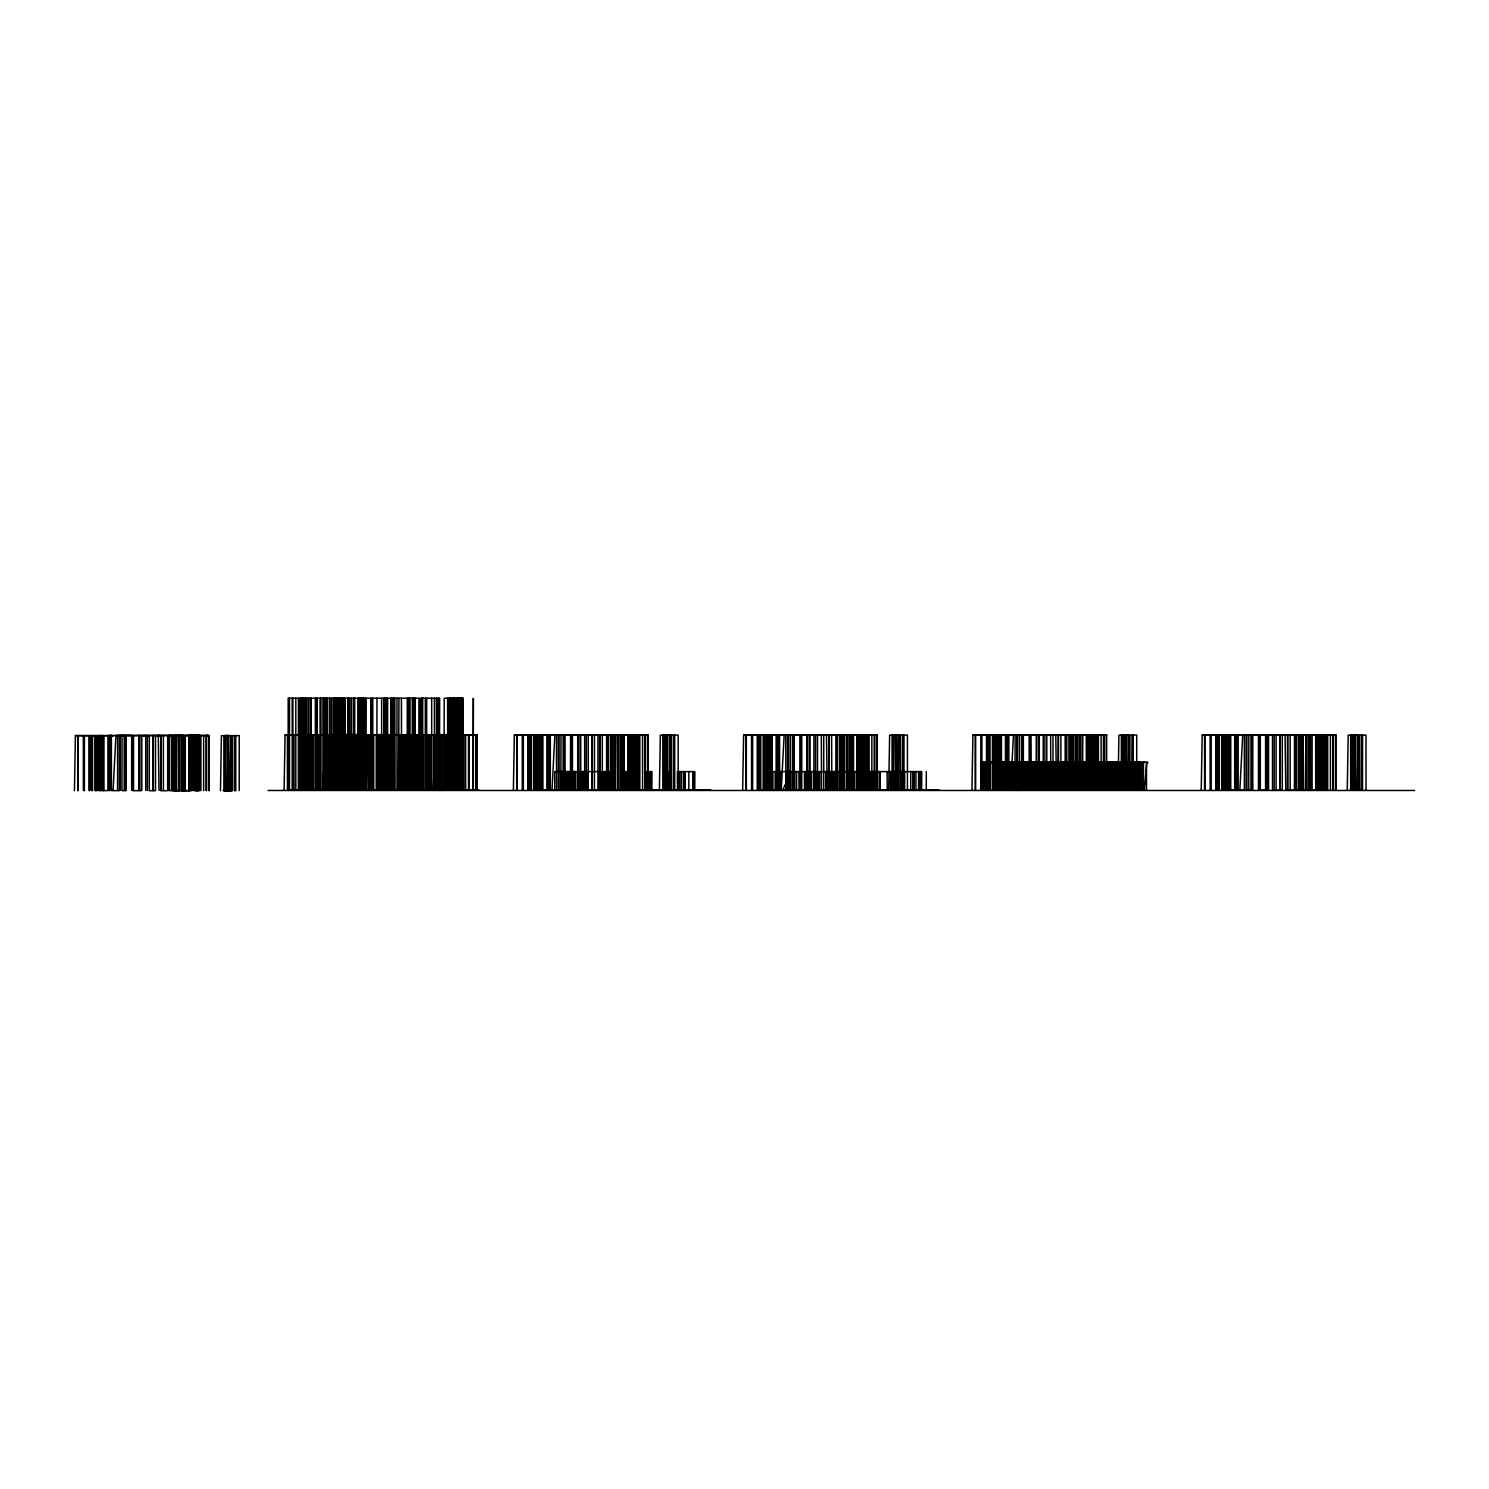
<?xml version="1.0" encoding="UTF-8"?>
<svg xmlns="http://www.w3.org/2000/svg" width="1489" height="1489" viewBox="0 0 1489 1489"><rect width="100%" height="100%" fill="white"/><g stroke="black" fill="none" stroke-linecap="round" stroke-linejoin="round"><path stroke-width="1.5" d="M1089.613 789.933L1090.395 762.442L1086.151 762.368L1084.364 789.97M1040.066 789.896L1040.495 762.349M1051.699 790.119L1051.737 762.368L1049.838 762.331L1049.894 789.877L1050.396 762.405L1049.001 762.312L1013.73 762.312L1013.916 789.914M74.45 790.64L75.399 735.603L113.667 735.734M220.465 790.715L221.414 735.678L228.599 735.64M284.101 790.119L285.05 735.082L313.621 735.157M430.116 790.194L431.065 735.157M513.389 790.119L514.338 735.082L542.015 735.194L542.015 790.212L546.854 790.045L546.854 735.008L551.265 735.008L539.8 735.063L539.8 790.101M659.404 790.194L660.353 735.157L668.449 735.119L665.974 735.101L666.067 790.138L669.436 790.194L669.436 735.157M742.657 790.119L743.625 735.082L763.541 735.063L766.091 735.082L766.091 790.101L766.128 735.157L768.733 735.157L768.733 790.175M888.691 790.194L889.64 735.157L896.266 735.101L896.173 790.156L893.251 790.156L893.251 735.138L892.302 735.138M971.945 790.119L972.913 735.082L999.1 735.119L1006.657 735.212L1006.657 790.231M1117.978 790.194L1118.928 735.157L1127.024 735.119L1124.549 735.101L1124.642 790.138L1128.011 790.194L1128.011 735.157M1201.232 790.119L1202.181 735.082L1230.752 735.157L1228.816 735.138M1347.247 790.194L1348.196 735.157L1358.526 735.101M334.969 789.728L336.477 734.635M980.618 789.821L981.474 762.331L983.317 762.331L983.317 789.84L985.253 762.294L1027.001 762.331L1028.75 762.405L1028.825 790.231M364.582 789.914L366.462 734.896L369.477 734.877L369.272 789.933M433.336 789.673L435.402 734.654L452.414 734.654L477.224 734.84L477.224 789.859M1048.163 789.877L1049.261 762.331L1053.598 762.368L1053.523 790.138M1029.774 789.989L1030.909 762.461M113.071 790.436L115.956 735.38L127.068 735.361L131.665 735.343L131.665 790.38M322.722 789.896L325.588 734.859L339.678 734.822M552.01 789.896L554.876 734.859L577.713 734.822L588.248 735.138L588.248 790.156M1010.566 789.896L1013.451 734.859L1024.562 734.84M1239.853 789.896L1242.738 734.859L1253.85 734.84M1098.752 789.914L1100.855 762.387L1096.779 762.182L1106.122 762.312L1104.596 762.405L1105.061 790.026M981.158 789.952L982.852 762.461L1010.249 762.442L1002.469 762.052L1006.061 761.977L1006.043 789.784M1066.496 789.989L1068.413 762.461L1091.679 762.368L1082.801 762.48L1089.185 762.424M1144.39 789.952L1146.753 762.424L1143.161 762.294L1143.161 789.803M1057.488 789.989L1060.28 762.461M994.224 790.082L997.109 762.554M1026.61 789.933L1029.718 762.461M1121.496 789.933L1125.088 762.442M994.782 790.101L998.449 762.573L1006.973 762.387L1005.689 762.424L1005.726 789.952M1124.176 789.914L1128.048 762.424L1117.383 762.442M1046.73 762.312L1042.3 789.933L1042.281 762.331L1051.215 762.275M1009.133 789.598L1017.694 762.145L1014.94 762.163L1018.178 762.107L1018.215 790.082M782.805 789.952L791.199 771.6M1000.645 762.033L1006.043 762.275L995.378 762.052L1001.836 762.387L1001.836 789.896M1013.432 789.71L1013.432 762.2L998.244 762.2L1019.704 762.982L1010.119 762.796L1011.087 762.852M408.712 734.673L410.052 734.691M1113.846 790.101L1113.846 762.591L1117.178 762.368L1118.071 790.156L1117.885 762.629L1137.466 762.294L1133.278 762.238L1134.99 762.145L1134.897 789.821M1055.087 790.268L1055.087 762.759L1060.633 762.852L1050.918 762.536M1143.161 762.294L1144.799 762.256L1130.058 762.424L1133.669 789.952M1136.386 789.84L1136.275 762.387L1140.406 762.387L1135.828 762.368M1052.165 762.61L1054.808 762.573L1051.495 762.573L1053.058 762.703M1078.129 762.405L1098.882 762.387L1101.655 789.914L1101.674 762.424L1102.865 762.424L1102.977 789.952L1103.051 762.442L1108.877 762.349L1108.877 789.859M1050.564 789.914L1050.434 762.405L1051.867 762.368L1049.596 762.368L1053.672 762.424L1049.801 762.368L1049.968 789.877M999.826 789.821L999.622 762.182L1006.061 761.977M1051.904 762.349L1050.248 762.405M1052.574 762.61L1066.31 762.591L1066.98 790.101M1005.373 762.424L1009.803 762.48L1003.921 762.424M1008.462 790.008L1008.183 762.312L1004.424 762.442L1006.341 789.97M1064.84 789.97L1064.635 762.461L1057.171 762.61L1059.237 762.554L1057.358 762.461L1057.339 789.896M1136.219 762.405L1137.726 762.238M1010.808 762.684L1010.64 790.417M1007.588 762.48L1010.249 762.442L1004.089 762.219L1004.219 789.84M1136.07 762.294C1141.989 762.48 1129.146 762.387 1136.163 762.294L1136.07 789.803M1020.691 789.896L1020.616 762.312L1042.84 762.331L1015.777 762.61M1114.219 762.461L1111.427 762.349L1113.809 762.424L1113.809 789.933M1004.833 762.07L1013.432 762.2M1019.425 762.703L1021.64 762.722L1020.635 762.684M1057.972 790.212L1057.916 762.536L1059.293 762.629L1053.84 762.629L1053.784 790.138M1049.484 790.156L1052.518 790.175L1052.5 762.07L1037.312 762.48L1044.31 762.442L1040.867 762.368L1038.038 789.952L1039.043 789.952L1036.53 790.008L1042.486 790.063L1035.73 790.101M1052.835 762.349L1046.302 762.294L1047.251 762.256M1111.762 789.803L1111.762 762.294L1113.586 762.275L1111.427 762.349L1115.093 762.294L1117.141 762.368L1117.085 789.952M1016.112 762.61L1021.64 762.722M1055.217 762.74L1058.679 762.666M1084.066 762.48L1085.407 762.424L1085.22 790.045L1085.183 762.331M1084.718 789.989L1081.945 790.063L1082.205 762.461L1079.618 762.461M333.852 789.896L333.852 734.877L311.666 735.138M406.46 735.101L408.637 735.082M1006.713 762.498L1006.303 790.045M1031.17 762.573L1028.061 762.498L1028.099 790.268M1025.902 762.424L1022.31 762.331L1029.923 762.74L1024.451 762.684M1052.351 790.156L1052.09 762.368L1054.845 789.933M382.264 735.175L382.71 790.175L386.302 790.194M1054.435 790.138L1054.305 762.256L1050.88 762.387L1053.132 762.424C1025.586 762.349 1055.198 762.554 1045.52 762.331M1081.349 762.182L1097.114 762.145L1096.835 789.896M1098.268 762.145L1085.22 762.536M992.586 789.877L992.586 762.368L1009.226 762.294L1003.642 762.498L1003.642 790.008M409.14 790.156L409.14 735.138L412.788 735.138L412.788 790.156L420.103 789.989M1014.381 790.417L1015.126 762.777M1096.5 762.275L1079.86 762.405L1083.303 762.48L1080.195 762.461L1080.121 789.97L1077.273 789.896M1008.5 762.368L1007.848 790.026M999.063 789.784L998.858 762.052L1008.183 762.536L1001.055 762.442L1006.024 762.182M1091.753 790.008L1094.75 789.84M1113.176 762.331L1112.041 762.368L1116.117 762.573M997.984 762.331L993.945 762.424L1018.104 762.647M1032.324 762.647L1038.373 762.48L1038.317 789.989M1038.038 762.461L1037.963 790.008M1098.845 762.424L1088.887 762.442M103.15 790.585L107.915 790.566L107.915 735.547L112.326 735.547L97.567 735.696M339.38 790.045L342.619 790.082L342.619 735.063L343.847 735.063L346.844 735.138L346.844 790.175L351.925 790.194L351.925 735.175M1021.342 762.368L1022.645 762.368M1046.209 762.312L1046.469 790.008M1112.041 762.368L1113.716 762.331M1022.068 790.045L1022.068 762.536L1026.907 762.461L1027.187 790.194M1112.748 762.294L1111.706 762.294L1112.972 762.424M1136.982 789.896L1136.889 762.387L1140.258 762.182L1140.165 789.803M391.309 789.933L386.768 789.933L386.768 734.896L383.939 734.915L383.976 790.045L378.913 790.045L378.913 735.026L367.913 734.877L368.658 789.914M223.871 790.696L223.871 735.659L231.744 735.64L231.837 790.603L225.044 790.696L225.044 735.659L224.095 735.659M1049.596 762.368L1051.681 762.387L1051.029 789.933M666.16 790.101L668.226 790.156M227.705 790.678L225.025 790.678L225.509 735.622L228.04 735.622L227.221 790.622M456.434 735.063L451.167 735.101M665.918 735.101L666.979 735.101L666.886 790.156L671.278 790.175L671.278 735.138L674.703 735.157L674.703 790.194L673.344 790.194L673.419 735.157L678.165 735.082L678.165 790.101M896.024 735.101L893.735 735.101L893.232 790.156L895.969 790.156L896.024 735.101L897.737 735.119L895.261 735.101L895.354 790.138L897.774 790.212L900.566 790.175L900.566 735.138L903.991 735.157L903.991 790.194L902.464 790.194L902.706 735.157L907.434 735.082L907.434 790.101M1125.535 735.101L1124.493 735.101L1125.535 735.101L1125.74 790.138M1358.619 735.063L1358.619 790.082L1354.729 790.175L1354.581 735.101L1356.293 735.119L1353.817 735.101L1353.91 790.138L1356.07 790.156L1354.729 790.175L1351.826 790.156L1352.291 735.101L1354.822 735.101L1354.543 790.156L1351.807 790.156L1351.826 735.138L1350.877 735.138M1081.945 762.554L1073.346 762.312L1068.972 789.821L1067.39 789.896L1067.39 762.387L1044.143 762.238M999.305 762.145L1002.655 762.312L1002.655 789.821M1070.423 762.349L1088.143 762.405L1089.129 789.952L1087.231 789.952M1087.901 762.405L1086.151 762.368L1111.017 762.48L1111.017 790.008M206.003 790.603L206.003 735.585L209.279 735.547M415.654 790.082L415.654 735.045L423.62 734.97L423.62 789.989L425.705 790.008L425.705 734.97M644.942 790.082L644.942 735.045L648.218 735.026L646.319 735.026M874.229 790.082L874.229 735.045L877.505 735.026L875.606 735.026M1103.312 790.119L1103.498 735.045L1106.774 735.026L1087.51 734.859L1087.398 789.914M1332.785 790.082L1332.785 735.045L1336.061 735.026L1316.797 734.859L1316.76 790.101L1312.591 790.156L1310.32 790.138L1310.264 734.896L1285.063 734.877L1285.789 789.914M1071.54 762.368L1082.056 762.089M1111.967 762.294L1116.192 762.312L1111.855 762.275L1112.879 789.877M1082.782 789.97L1084.122 789.933M1082.633 762.536L1079.227 762.461M1051.271 762.387L1050.657 762.405M96.487 790.715L96.487 735.696L99.502 735.659L103.969 735.678L103.969 790.696M1002.097 762.256L998.263 762.014L1004.089 762.219M1070.814 762.368L1070.926 789.952L1069.474 789.933L1069.307 762.368M1093.429 762.368L1093.429 789.877L1094.787 789.821L1091.381 789.877L1096.816 790.101L1096.5 735.082L1094.322 735.101L1094.322 790.138L1095.532 790.138L1092.163 790.138L1092.014 734.989L1055.775 734.877L1056.501 789.914L1052.835 789.914M376.978 698.229L376.81 790.194L382.264 790.212L382.189 734.915L378.913 735.026L409.27 734.989M1020.896 762.387L1018.029 762.405M1070.126 762.349L1069.902 789.859L1075.207 789.896L1075.207 762.387L1077.98 762.405M1113.511 762.349L1113.53 789.989M1000.143 789.97L1002.897 789.914M1081.442 790.008L1079.953 790.008M1011.068 762.182L1009.561 762.219L1011.068 762.182L1010.975 790.38M1053.784 762.629L1053.3 790.138M1073.625 762.387L1073.346 789.914M1082.819 735.026L1082.54 790.063L1081.74 762.48L1081.535 790.082L1081.796 762.424L1074.258 762.368L1074.239 790.008L1069.977 789.896M1104.28 762.424L1102.028 762.424L1105.043 762.424L1103.051 762.442L1104.187 762.442L1104.484 790.008M159.007 790.436L158.281 735.398L193.514 735.38L209.242 735.547L209.074 790.566M365.996 735.157L389.336 734.84L389.336 789.859M589.514 734.989L645.556 735.008L645.556 790.045M827.233 789.914L826.488 734.877L862.708 734.896L874.843 735.008L874.843 790.045M1076.603 762.126L1079.506 762.089L1079.618 789.97M1089.501 735.119L1086.672 735.138L1086.672 790.156L1083.061 790.045L1082.838 762.089L1086.598 762.126L1057.916 762.536M1080.121 762.461L1083.043 762.387M410.536 790.026L410.536 734.989L439.423 734.747L461.125 735.101L461.125 790.119L462.241 790.119L462.148 698.229M663.014 735.138L663.964 735.138L663.964 790.156L666.7 790.156L670.757 790.082L670.757 735.063M1007.253 790.045L1007.383 734.989L1009.821 735.008L1005.429 735.008L1005.429 790.045L1002.32 790.101L1000.664 790.063L1000.589 735.194L993.982 735.157L993.982 790.194M206.003 735.585L208.348 735.566L191.951 735.566L191.951 790.603L191.392 735.547L199.917 735.529L199.917 790.547M306.697 735.157L312.727 735.194L312.727 790.212L317.566 790.045L317.566 735.008L321.978 735.008L319.558 735.008L321.028 735.045M535.426 790.194L535.984 735.157M644.942 735.045L647.268 735.045L630.331 735.026L630.331 790.063M764.713 790.194L765.272 735.157M874.229 735.045L876.556 735.045L860.046 734.859L860.177 790.063L859.618 735.026L868.143 735.008L868.143 790.026M1088.887 790.063L1088.887 735.026L1105.843 735.045L1103.498 735.045M1223.269 790.194L1223.828 735.157M1319.142 734.859L1316.202 734.859L1318.603 734.859L1318.342 790.045L1318.174 735.026L1322.195 734.97L1326.699 735.008L1326.699 790.026M1087.826 762.294L1091.083 789.952L1091.083 762.405L1086.989 762.424M1096.946 762.145L1097.747 789.97M406.534 789.71L408.786 789.673M175.628 790.566L172.705 790.585L172.705 735.547L110.837 735.51M381.835 789.933L381.835 734.896L378.969 735.045M409.568 790.026L409.568 735.008L401.044 735.026L418 735.045L415.654 735.045M385.26 735.138L415.896 734.766M444.131 735.157L448.878 735.082L448.878 790.101M613.859 735.119L613.859 790.156L622.681 790.119L622.681 735.101L618.81 735.138L618.81 790.156L608.201 790.045L608.201 735.026L611.067 735.026M853.532 735.026L853.532 790.045L849.791 790.063L849.791 735.026L842.532 735.026L842.532 790.045L839.964 790.063L837.488 790.045L837.544 734.915L840.354 735.026L821.574 734.989M1085.853 762.461L1085.63 790.008L1079.078 790.063L1079.078 735.026L1075.989 735.026L1075.989 790.063L1066.757 790.045L1066.831 734.915L1069.642 735.026L1053.002 735.157L1053.002 790.175M1312.107 735.026L1312.107 790.045L1308.347 790.063L1308.347 735.026L1301.107 735.026L1301.107 790.045L1296.044 790.045L1296.1 734.915L1298.929 735.026L1282.29 735.157L1282.29 790.175M1068.86 762.256L1065.1 762.275L1065.752 789.803M1112.134 762.275L1112.488 789.84M1126.968 790.287L1127.731 762.722L1121.124 762.554M387.661 734.896L380.365 734.896L380.83 789.933L380.16 734.896M377.499 789.933L377.499 734.896L375.749 734.933L381.835 734.896M441.395 735.101L433.522 735.138L433.522 790.175M670.683 735.101L662.81 735.138L662.81 790.175M781.222 771.6L781.222 789.952L784.163 734.859L821.332 734.877L821.574 790.026M899.97 735.101L892.079 735.138L892.079 790.175M1129.258 735.101L1121.366 735.138L1121.366 790.175M1021.342 762.07L1024.693 762.052L1024.693 789.561M1037.963 762.48L1037.647 790.026M1094.787 762.461L1112.339 762.294M368.658 734.896L341.446 734.803L344.741 789.859M373.46 734.84L340.497 734.598M388.555 735.063L391.216 735.026L383.939 734.915M624.245 735.026L624.245 790.045L620.504 790.063L620.504 735.026L617.842 735.063L617.842 790.101L617.432 735.026L617.432 790.063M849.791 735.026L847.129 735.063L847.129 790.101L846.701 735.026L846.701 790.063M1079.078 735.026L1076.398 735.063L1076.398 790.101L1076.789 735.045L1071.819 735.026L1071.819 790.045L1070.2 790.063L1070.2 735.026L1066.757 735.026L1079.823 735.026L1079.823 790.045L1073.569 789.97M1308.347 735.026L1305.685 735.063L1306.076 790.082L1305.909 735.026L1305.276 790.063L1302.242 790.063M981.456 789.933L981.456 762.424L995.378 762.387L992.623 762.405M1076.696 762.182L1071.522 762.256M224.411 790.678L225.825 790.659M434.062 790.156L435.477 790.138L435.16 735.101L437.598 735.138L437.412 790.156L434.676 790.156L434.676 735.138L433.727 735.138M663.35 790.156L664.764 790.138L664.448 735.101L666.011 735.119M892.618 790.156L894.033 790.138M1081.144 762.461L1079.99 762.442L1081.014 762.461L1080.865 789.989L1083.303 790.156L1083.285 762.294M1084.606 762.424L1084.588 789.989L1086.058 789.97M1091.567 790.045L1081.926 790.101M1127.005 762.573L1127.266 790.082L1128.885 790.119L1124.493 790.138M1124.567 735.119L1123.022 735.101L1123.32 790.138L1121.906 790.156L1121.906 762.573M1351.193 790.156L1352.608 790.138M1081.237 735.101L1077.366 735.138L1077.366 790.156L1074.314 790.194L1073.104 790.175L1073.122 735.008L1072.117 735.026L1072.043 789.952M1042.095 789.84L1041.462 762.349L1047.139 762.424M1084.476 762.461L1086.579 762.442M1108.877 762.349L1090.116 762.368L1090.637 789.952M613.561 735.026L614.548 735.008L614.548 790.175L613.561 735.026L613.542 789.952M623.351 790.101L628.916 790.101L628.954 734.859L638.855 735.008L638.855 790.026M842.83 789.952L842.83 734.915L843.835 735.008L843.835 790.175L845.045 790.194L848.079 790.156L848.079 735.138L851.95 735.101L851.745 790.138L858.204 790.101L858.222 734.859L864.16 735.008L859.618 735.026M858.111 734.896L861.74 734.859L857.645 734.859L860.568 734.859M1301.405 789.952L1301.405 734.915L1302.41 735.008L1302.391 790.175L1306.653 790.156L1306.653 735.138L1310.525 735.101L1310.525 790.119L1301.702 790.156L1301.702 735.119L1294.444 735.157L1294.444 790.175L1293.197 790.194L1287.799 790.175L1287.799 735.157M1002.655 762.312L1000.98 762.312L1000.943 789.877M1075.896 762.48L1077.627 762.461M384.571 698.229L384.571 790.156L393.394 790.119L393.394 735.101L389.522 735.138L389.522 790.156L382.357 790.063M843.835 790.045L840.931 790.063L840.931 735.026L837.488 735.026L842.216 735.045L842.216 790.063M1302.41 790.045L1299.488 790.063L1299.488 735.026L1296.044 735.026L1326.699 735.008M285.106 735.063L355.35 734.84L355.35 789.877M178.494 790.585L178.494 735.547L178.903 790.622L178.903 735.585L181.565 735.566L181.584 790.622L187.298 790.622L189.978 790.622L190.015 735.38L199.917 735.529M360.338 734.933L353.526 734.989M391.123 734.822L393.859 734.803M421.89 735.063L417.162 735.119L417.162 790.138L416.213 790.156L416.269 735.008L417.72 735.026M432.35 735.157L439.162 735.119L436.686 735.101L436.78 790.138L439.218 790.212L441.991 790.175L441.991 735.138L445.416 735.157L445.416 790.194L443.908 790.194L443.815 734.97M541.084 735.157L542.815 735.138M628.954 734.859L634.984 735.008M827.233 734.896L769.068 735.063L769.068 790.101M766.686 735.119L772.195 735.157M781.893 735.212L770.241 735.138M972.95 735.063L1011.18 735.212M999.659 735.157L1001.39 735.138M1058.511 735.157L1058.511 790.175L1065.156 790.175L1065.156 735.157L1082.447 735.008L1097.412 735.008L1097.412 790.026M1202.237 735.063L1240.449 735.212M1004.331 762.2L1005.261 790.008M1008.314 762.275L1002.618 762.2M1021.808 762.684L1017.099 762.722L1020.486 762.777M1056.594 762.387L1059.07 762.368M1035.879 789.933L1035.879 762.424L1034.911 762.424L1041.76 762.554L1041.76 790.063M1068.953 762.387L1070.684 762.368L1070.628 789.896M1146.493 762.424L1147.963 762.424L1146.53 762.442L1146.493 789.952M376.605 789.914L378.169 789.914L378.169 734.877M382.952 789.97L378.411 790.008L379.23 734.896L378.969 789.952M435.495 790.138L441.023 790.119L439.292 790.138L440.167 735.157M437.84 790.138L432.778 790.119M478.099 790.082L474.935 790.082M664.783 790.138L666.979 790.156M1074.369 789.933L1077.143 789.989M1123.357 790.138L1122.538 735.138L1121.589 735.138M1125.535 790.156L1120.621 790.119M97.902 735.696L97.902 790.715M195.952 735.529L175.609 735.659M353.284 734.598L343.568 734.58M191.392 735.547L197.758 735.566L197.776 790.622L199.303 790.622L198.986 735.603L197.069 735.603L196.827 790.659L198.037 790.659L194.668 790.659L194.519 735.51M398.829 735.138L404.319 735.101M409.028 734.691L416.883 734.859M467.695 734.673L465.648 734.673L465.648 789.71M548.827 790.026L548.827 734.989L584.637 734.84L597.945 734.896L597.945 789.914M862.745 734.989L862.894 790.138L866.244 790.138L865.035 790.138L865.277 735.082L867.212 735.082L867.529 790.101L865.984 790.082L865.965 735.045L857.385 735.138L857.143 790.156L857.087 735.008M1008.332 734.989L1046.804 735.138L1046.804 790.156M1088.887 735.026L1093.447 735.008L1092.014 734.989M1237.62 734.989L1276.092 735.138L1276.092 790.156L1281.806 790.175M1318.174 735.026L1322.735 735.008L1310.264 734.896M1008.351 789.914L1008.109 762.107L1006.248 762.219L1007.644 762.275M1115.857 789.859L1115.857 762.349C1118.239 762.387 1113.158 762.294 1116.396 762.368L1116.489 789.84M181.565 790.585L189.177 790.678L189.177 735.659L194.668 735.622M401.006 789.766L409.028 789.728M391.365 698.229L391.235 790.101L399.35 790.175L401.602 790.063L401.416 698.229M458.966 735.026L461.888 735.045L461.888 790.082L468.961 790.045L468.961 735.008L475.754 735.063L475.754 790.101L478.844 790.119M438.604 790.305L446.793 790.25M667.817 790.138L662.065 790.119M1073.066 789.952L1076.491 789.933M377.499 734.896L350.734 735.119L350.734 790.156L342.321 790.138L342.321 698.229M103.969 735.678L75.399 735.603M307.218 735.175L310.605 735.194M343.177 734.933L333.834 735.026M169.337 735.566L182.328 735.547L182.328 790.566M413.458 790.008L410.908 789.989L410.908 734.952L394.604 735.008M443.368 735.25L446.477 735.231L446.477 790.268M536.505 735.175L539.893 735.194M638.911 735.045L631.559 735.045M765.793 735.175L769.18 735.194M1025.121 734.952L1050.62 734.877L1050.862 790.026M995.08 735.175L998.449 735.194M1097.486 735.045L1090.804 735.063L1090.879 789.952M1086.058 762.461L1086.132 789.989L1087.398 790.101L1087.51 734.859L1091.028 734.859L1083.434 735.026M1254.408 734.952L1275.645 734.97M1223.269 735.157L1235.944 735.212L1235.944 790.231M1224.349 735.175L1227.736 735.194M1302.391 735.138L1310.32 735.119M1028.452 790.268L1028.508 762.052L1044.496 762.052L1044.496 789.561M1000.292 789.617L1000.292 762.107L1003.177 762.2M379.23 789.914L380.607 789.914L380.607 734.617M391.868 789.952L386.005 789.97L387.661 789.933L387.643 698.229M408.805 790.156L404.022 790.175L404.022 735.157L399.35 735.157L399.35 790.175M851.95 790.119L843.146 790.156L843.146 735.119M1059.07 789.896L1063.072 789.877L1063.072 762.368M1081.237 790.119L1072.415 790.156L1072.415 735.119M391.979 735.026L377.313 735.157L377.313 790.175L370.668 790.175L370.854 698.229L370.966 789.952M365.159 735.157L370.668 735.157M454.201 734.859L455.28 734.84M514.394 735.063L530.363 735.063L530.363 790.082M584.042 734.97L587.801 734.97M159.007 735.417L125.858 735.603L125.858 790.64L121.93 790.622L122.042 735.603L124.09 735.622L119.362 735.603L119.362 790.64L111.377 790.603L111.377 735.566L109.907 735.529L109.888 790.547M615.906 735.026L621.248 735.026L621.248 790.045M628.135 735.008L606.581 735.157L606.581 790.175L605.353 790.194L599.937 790.175L599.937 735.157L594.446 735.157L594.446 790.175M743.662 735.063L759.651 735.063L759.595 790.138M845.175 735.026L850.535 735.026L850.535 790.045M857.422 735.008L835.869 735.157L835.869 790.175L834.622 790.194L829.224 790.175L829.224 735.157L823.733 735.157L823.733 790.175M1089.855 734.859L1086.933 734.859L1086.97 790.063L1089.445 790.063L1089.445 735.045M1332.785 735.045L1335.13 735.045L1320.092 735.063L1320.073 789.877M1003.809 762.591L1012.427 762.573M1015.517 762.461L1026.852 762.461L1026.926 790.194M1036.195 762.554L1022.068 762.536M1046.544 762.536L1071.298 762.387L1071.298 789.896M1061.676 762.48L1084.215 762.182L1084.085 790.008L1083.862 762.48M1117.085 762.442L1120.603 762.536M191.56 790.585L189.475 790.585L189.475 735.547L185.939 735.547M859.767 790.045L857.683 790.063L857.683 735.026L854.146 735.026M1066.943 789.933L1064.151 789.97L1063.909 762.275M1016.857 790.119L1008.872 790.082L1008.872 735.045L1007.402 735.008M1318.342 790.045L1316.257 790.063L1316.257 735.026L1312.721 735.026M463.042 789.952L463.042 698.229L444.243 698.229L443.908 790.194L450.143 790.026L450.125 698.229M381.072 790.063L381.072 735.026L371.654 735.157L371.971 790.231L369.421 790.212L369.421 735.194L367.448 735.157M377.89 734.598L389.746 734.877M395.59 735.026L399.126 735.026M367.429 734.989L358.514 734.97M369.272 734.896L383.659 734.859M454.703 734.803L444.56 734.784L444.541 789.84L441.73 789.84M458.928 734.803L462.595 734.803L462.595 789.84M580.524 734.84L583.539 734.84M624.877 735.026L632.471 734.989L630.759 734.859L630.759 789.877M1321.45 735.101L1315.96 735.138L1315.718 790.156L1315.662 735.008M391.719 734.915L397.023 734.915M599.62 790.026L599.62 735.008L605.167 735.008L612.928 735.045L612.928 790.063M1091.902 735.101L1092.163 790.138M1066.906 762.387L1057.395 762.461M1042.281 762.331L1028.061 762.498M1046.358 762.294L1049.168 762.294M1100.222 762.387L1095.141 762.48L1095.141 789.989M1102.865 762.424L1104.522 762.424M1020.691 762.368L1023.259 762.573M1072.378 762.442L1067.725 762.48L1067.725 789.989M1075.207 762.387L1077.273 762.387M1108.486 790.008L1108.3 762.498L1102.344 762.442L1102.121 790.008M599.788 771.6L601.295 771.6L601.295 789.952M602.989 789.952L602.971 771.6L602.114 789.952M621.341 771.6L621.211 789.952M636.101 771.6L636.101 789.952M636.883 771.6L638.855 771.6M649.632 771.6L651.773 771.6L651.773 789.952M921.449 771.6L921.449 789.952L921.542 771.6L776.346 771.6L776.346 789.952M364.675 790.175L358.961 790.156L358.998 698.229M391.235 790.101L396.949 790.101M1075.877 789.914L1078.129 789.914M475.847 789.952L288.177 789.952L288.177 698.229L418.949 698.229L418.725 790.045M535.817 789.952L710.737 789.952M761.27 789.952L939.038 789.952M1016.913 789.97L1023.594 789.97M268.132 790.473L1414.55 790.473M1271.383 734.84L1279.907 734.877L1279.907 789.914M1277.376 734.989L1285.789 734.896M1042.095 734.84L1046.153 734.859M1048.088 734.989L1056.501 734.896M865.984 735.063L860.847 735.045M341.316 734.822L337.035 734.617L338.692 734.617M393.133 734.896L406.534 734.691L406.46 790.138L407.688 790.138L404.319 790.138L404.17 734.989L399.666 734.859L399.629 790.101M344.778 734.84L335.509 735.082M460.138 734.989L464.977 735.008L464.977 790.026M547.17 735.212L534.532 735.119L534.532 790.138M393.878 735.157L387.494 735.157L387.494 790.194M407.428 735.063L402.272 735.045M445.658 735.063L438.269 735.045L438.939 790.156M189.978 735.585L193.291 735.585M1089.11 762.405L1089.501 762.368M1100.725 762.461L1102.418 762.48M1108.225 790.008L1108.225 762.498L1107.909 789.896M1311.195 790.101L1314.08 790.101M852.639 790.101L855.524 790.101M380.44 789.933L383.194 789.933M403.221 789.952L397.023 789.952L396.967 698.229M1050.862 734.989L1058.195 735.008L1058.028 790.231M384.646 734.617L388.275 734.635L388.945 790.082L388.778 735.026L388.145 790.063L385.111 790.063L384.274 735.026L384.255 789.952M375.526 735.157L376.81 735.175M409.568 735.008L399.071 734.859L402.942 734.859L402.942 789.877M344.983 734.989L348.78 735.008L345.187 735.008L345.187 790.045M1047.363 762.312L1047.363 789.84M1070.628 762.256L1094.247 762.48M1097.561 762.48L1100.371 762.349L1100.725 789.989M1123.972 790.25L1119.914 762.722L1117.29 762.722L1120.342 762.74L1119.56 790.268M1019.946 762.703L1018.327 762.703M1093.429 789.877L1100.222 789.896M1080.66 789.914L1085.183 789.859L1082.373 789.84M380.067 789.914L382.189 789.933M378.541 789.952L383.827 789.933M228.561 790.678L228.189 735.64L228.878 790.659L223.127 790.64M1270.899 735.138L1267.865 735.119L1267.865 790.156L1259.452 790.138L1259.452 735.101L1255.32 735.082L1252.64 735.082L1252.64 790.119L1248.713 790.101L1248.824 735.082L1250.872 735.082L1246.144 735.082L1246.144 790.119L1238.159 790.082L1238.159 735.045L1236.689 735.008L1239.109 735.008L1234.697 735.008L1234.697 790.045L1229.933 790.063M1090.134 735.045L1095.271 735.063L1095.271 790.082M1041.611 735.138L1038.596 735.119L1038.596 790.156L1030.165 790.138L1030.165 735.101L1026.033 735.082L1023.352 735.082L1023.352 790.119L1019.444 790.101L1019.537 735.082L1021.584 735.082L1016.857 735.082L1016.987 790.417M760.041 735.063L761.791 735.063M620.522 735.063L613.245 735.026L613.245 790.045L611.644 790.063L611.644 735.026L608.201 735.026L608.257 789.952M569.766 735.101L564.778 735.082L564.778 790.119L560.869 790.101L560.981 735.082L563.01 735.082L558.301 735.082L558.301 790.119L553.35 790.119L550.316 790.082L550.316 735.045L548.845 735.008M530.754 735.063L532.504 735.063M347.253 734.822L356.225 735.194L356.225 790.212L357.621 790.194L356.932 735.119M181.584 735.585L174.325 735.547L174.325 790.585L169.262 790.585L169.318 735.436M1137.038 762.331L1137.987 762.331L1135.511 762.424M1063.481 762.275L1065.752 762.275M1117.904 762.387L1125.535 762.442L1122.185 762.424M1019.518 762.424L1035.879 762.424M895.205 790.138L899.598 790.119L897.867 790.138L898.723 735.157M665.918 790.138L667.556 790.138L667.5 735.119M450.218 789.859L454.201 789.877L454.164 698.229M362.72 790.175L365.996 790.175L366.164 698.229M228.599 790.678L228.561 735.64L227.035 735.622L227.128 790.659L232.358 790.696L232.358 735.659L235.765 735.678L235.765 790.715L234.406 790.715L234.48 735.678L239.226 735.603L239.226 790.64M1126.894 790.138L1126 762.703L1096.09 762.2L1096.146 789.989M1005.726 762.442L1008.444 762.498L1007.309 762.461L1003.418 789.914L1003.325 762.387L1007.96 762.294M820.197 790.156L823.231 790.175M590.91 790.156L593.962 790.175M454.201 790.101L458.444 790.101L458.463 698.229M378.69 734.877L379.565 789.914M1093.633 762.461L1095.215 789.952M1349.909 790.119L1355.66 790.138L1354.971 735.101L1350.653 735.138L1350.653 790.175M891.334 790.119L897.085 790.138L896.415 735.101M361.473 735.138L357.248 735.101L356.969 790.119L357.118 734.598L353.433 734.598L353.433 789.617M331.693 735.082L333.741 735.082L329.013 735.082L329.013 790.119L321.028 790.082L320.954 698.229M1080.139 789.914L1081.386 789.933M1081.684 789.952L1084.606 789.933M460.827 789.933L457.365 789.877L457.495 698.229M1059.517 790.063L1059.312 762.312L1056.036 762.256L1056.036 789.784M1069.474 762.424L1058.772 762.48L1058.772 790.175M1029.606 762.759L1029.606 790.268M1127.154 790.138L1129.853 790.175L1129.853 735.138L1133.259 735.157L1133.259 790.194L1131.752 790.194L1131.994 735.157L1136.721 735.082L1136.665 790.119M395.46 790.156L393.17 790.138L393.226 698.229M185.809 790.696L183.519 790.659L183.482 735.417M764.713 735.157L766.128 735.157M535.426 735.157L539.446 735.157L539.446 790.175M461.999 790.082L463.005 790.101L462.949 698.229M404.17 734.989L405.604 735.008M1008.09 762.312L1007.457 789.821L1006.173 762.387L1016.205 762.349L1016.149 790.119M340.218 735.008L337.91 734.97L337.91 789.989L340.218 790.008L340.497 698.229M552.605 735.212L548.082 735.212L548.082 790.231M1000.143 762.219L1002.897 762.182M1042.095 762.312L1047.567 762.275L1047.642 789.952M1353.855 735.119L1354.748 735.138M474.637 734.766L477.224 734.84M227.073 735.64L227.947 735.659M771.376 790.063L776.141 790.045L776.141 735.008L780.534 735.008L778.114 735.008L779.585 735.045L779.585 790.082L782.637 790.119L787.569 790.119L787.569 735.082L792.297 735.082L790.25 735.082L790.156 790.101L794.065 790.119L794.065 735.082L796.745 735.082L800.877 735.101L800.877 790.138L809.309 790.156L809.309 735.119L817.517 735.138L817.517 790.156M1031.523 762.554L1030.928 790.063M1353.91 790.138L1359.141 790.175L1359.141 735.138L1361.002 735.138L1362.547 735.157L1362.547 790.194L1361.039 790.194L1361.262 735.157L1366.009 735.082L1366.009 790.101M227.128 790.659L230.516 790.715L230.516 735.678M1074.09 762.349L1076.491 762.424M1028.099 762.74L1026.312 762.629L1027.596 762.554L1027.391 790.175M1130.449 762.312L1134.897 762.294M1000.794 762.238L999.789 762.2L1000.738 762.2L1000.738 789.728M1124.735 790.101L1129.332 790.082L1129.332 735.063M1140.165 762.294L1138.787 762.2L1138.731 789.728M1089.892 762.349L1089.967 789.989M1115.857 762.349L1115.187 790.063M1040.755 762.349L1041.556 790.026M1003.605 762.256L1003.809 790.101M1120.398 789.766L1117.215 762.275L1114.74 762.275L1114.74 789.784M326.891 790.101L324.416 735.082L323.485 790.156M1357.298 735.157L1357.298 790.194L1356.349 790.212L1358.154 790.119L1355.493 790.101L1355.344 735.119M1335.856 735.026L1335.856 790.045M1335.614 735.045L1335.614 790.063M1333.399 735.008L1333.399 790.045M1330.403 735.045L1330.403 790.063M1327.685 734.989L1327.685 790.026M1322.511 734.97L1322.511 790.008M1322.195 734.97L1322.195 789.989M1321.394 735.008L1321.45 790.138L1324.819 790.138L1323.609 790.138L1323.851 735.082L1325.787 735.082L1326.085 790.101L1324.559 790.082L1324.54 735.045L1318.733 735.045L1320.296 734.859L1316.667 734.896L1316.667 789.914M1321.301 734.989L1321.301 790.008M1320.52 734.989L1320.52 790.026M1309.11 735.026L1309.11 790.045M1303.229 734.877L1303.229 789.914M1300.772 735.045L1300.772 790.063M1298.203 735.026L1298.203 790.063M1295.504 735.026L1295.504 790.045M1290.181 734.896L1290.181 789.914M1287.464 790.026L1287.464 735.008L1284.56 734.989L1280.131 734.989L1280.131 790.026M1274.175 734.97L1274.175 790.008M1272.499 734.84L1272.499 789.877M1268.572 734.952L1268.572 789.97M1266.004 734.933L1266.004 789.952M1265.576 734.822L1265.576 789.859M1260.308 734.933L1260.308 789.97M1258.447 734.822L1258.447 789.859M1252.398 734.952L1252.398 789.97M1250.983 734.877L1250.983 789.896M1246.907 734.859L1246.907 789.896M1244.376 734.97L1244.376 790.008M1236.67 734.989L1236.67 790.026M1230.752 735.026L1230.752 790.175M1229.858 735.194L1229.858 790.212M1228.388 735.119L1228.388 790.138M1227.643 735.063L1227.643 790.101M1227.29 735.157L1227.29 790.175M1226.08 735.175L1226.08 790.212M1224.665 735.082L1224.684 790.194M1222.395 735.119L1222.395 790.138M1221.743 735.063L1221.743 790.101M1219.305 735.119L1219.305 790.138M1218.207 735.063L1218.17 790.138M1217.909 735.063L1217.909 790.082M1216.364 735.119L1216.364 790.138M1215.824 735.063L1215.824 790.082M1211.19 735.101L1211.19 790.119M1210.129 735.045L1210.129 790.082M1204.899 735.063L1204.899 790.082M1204.564 735.101L1204.564 790.119M1143.478 762.312L1143.478 789.821M1141.337 762.294L1141.337 789.821M1140.816 762.349L1140.816 789.877M1137.708 762.442L1137.708 789.97M1135.269 762.777L1135.269 790.287M1133.911 762.349L1133.911 789.877M1132.775 762.573L1132.924 790.268M1131.584 762.796L1131.584 790.324M1131.491 762.349L1131.268 790.101M1130.784 762.796L1130.784 790.305M1130.356 762.591L1130.356 790.119M1129.667 762.591L1129.611 790.212M1128.364 762.517L1128.364 790.045M1127.545 762.703L1127.545 790.212M1126.075 735.119L1126.782 790.156L1125.442 790.175L1125.461 735.138L1125.237 790.212M1124.921 762.684L1124.921 790.194M1123.841 762.573L1123.841 790.082M1123.562 762.666L1123.562 790.194M1122.352 762.573L1122.408 790.101M1121.049 762.666L1121.049 790.175M1120.137 762.461L1120.342 790.25M1119.951 762.647L1119.84 790.25M1115.67 762.703L1115.67 790.212M1113.121 762.684L1113.121 790.194M1110.012 762.666L1110.012 790.175M1106.923 762.349L1106.774 789.859M1106.588 735.026L1106.588 790.045M1106.327 735.045L1106.327 790.063M1105.88 762.48L1105.88 789.989M1105.545 762.294L1105.601 789.821M1105.378 762.312L1105.434 790.026M1104.112 735.008L1104.112 790.045M1103.703 762.349L1103.907 789.989M1102.456 762.294L1102.418 789.989M1101.934 762.294L1101.953 790.026M1101.153 762.405L1101.153 789.914M1101.116 735.045L1101.116 790.063M1100.241 762.145L1100.427 789.933M1099.645 762.238L1099.645 790.008M1099.329 762.275L1099.347 789.97M1099.05 762.275L1099.087 789.877M1098.398 734.989L1098.398 790.026M1098.249 762.145L1098.249 789.654M1096.369 790.063L1096.369 762.554L1097.561 762.554L1094.006 762.498L1094.006 790.008M1094.638 762.405L1094.806 790.008M1093.708 762.275L1093.708 789.952M1093.224 734.97L1093.224 790.008M1092.907 734.97L1092.907 789.989M1091.232 734.989L1091.232 790.026M1089.948 762.126L1089.948 789.635M1089.334 734.859L1089.334 789.877M1088.72 762.294L1088.589 789.933M1088.068 762.461L1088.068 789.97M1086.374 735.008L1086.374 790.045M1084.699 762.107L1084.904 790.008M1083.62 762.182L1083.452 789.691M1082.354 762.405L1082.261 790.008M1080.977 734.896L1081.033 790.138M1080.456 789.989L1080.94 762.48L1078.613 762.387L1078.52 789.952M1079.413 762.2L1079.413 789.71M1077.98 789.914L1077.999 762.145L1077.627 789.97M1077.105 762.126L1076.975 789.952M1076.138 762.405L1076.007 789.952M1075.43 762.126L1075.616 789.914M1074.779 762.368L1074.779 789.877M1073.941 734.877L1073.978 789.914M1073.718 762.238L1073.625 789.896M1072.88 762.387L1072.787 789.989M1071.503 735.045L1071.503 790.063M1069.735 762.238L1069.605 789.877M1068.916 735.026L1068.916 790.063M1068.376 762.387L1068.376 789.896M1068.004 762.349L1068.004 789.859M1067.259 762.461L1067.259 789.97M1066.236 735.026L1066.236 790.045M1064.654 762.591L1064.654 790.119M1063.351 762.387L1063.537 789.989M1062.569 762.312L1062.42 790.138M1061.75 762.517L1061.75 790.045M1061.508 762.684L1061.508 790.194M1060.894 734.896L1060.894 789.914M1060.429 762.256L1060.28 790.38L1059.87 762.666M1059.665 762.517L1059.665 790.026M1059.219 762.294L1058.995 790.175M1057.041 762.666L1057.041 790.175M1056.315 762.629L1056.315 790.175M1054.733 762.312L1054.808 790.082M1052.09 762.368L1052.09 790.101M1051.346 762.294L1051.383 790.026M1048.424 762.275L1048.424 789.784M1047.046 762.294L1046.972 789.859M1045.315 762.052L1045.52 789.84M1044.887 734.97L1044.887 790.008M1043.212 734.84L1043.212 789.877M1042.914 762.312L1042.914 789.821M1040.699 762.052L1040.941 789.896M1039.303 734.952L1039.303 789.97M1037.275 762.498L1037.275 790.008M1036.716 734.933L1036.679 790.008M1036.288 734.822L1036.195 790.082M1035.264 762.405L1035.19 790.008M1034.706 762.517L1034.446 790.026L1034.222 762.312M1033.85 762.405L1033.962 790.063M1033.589 762.405L1033.589 789.933M1032.38 762.052L1032.324 790.156M1031.598 762.387L1031.561 790.082M1031.021 734.933L1031.319 790.063M1030.444 762.536L1030.518 790.045M1029.997 762.312L1029.923 790.268M1029.16 734.822L1029.16 789.859M1028.936 762.647L1028.936 790.156M1025.27 762.368L1025.325 790.156M1024.823 762.498L1024.916 790.212M1024.395 762.331L1024.413 790.008M1024.097 762.461L1024.097 789.97M1023.594 762.461L1023.781 790.156M1023.111 734.952L1023.259 790.082M1022.496 762.349L1022.515 790.101M1021.77 762.312L1021.808 790.194M1021.696 734.877L1021.696 789.896M1021.1 762.647L1021.1 790.175M1020.877 790.082L1020.877 762.573L1020.226 790.212M1020.077 762.349L1020.077 789.859M1019.835 762.461L1019.797 790.212M1019.09 790.473L1018.513 762.405L1018.904 790.175M1018.495 762.908L1018.495 790.417M1017.769 762.722L1017.769 790.231M1017.62 734.859L1017.396 790.082M1017.136 762.145L1017.136 789.673M1015.089 734.97L1015.089 790.008M1014.828 762.796L1014.828 790.305M1012.818 762.815L1012.818 790.324M1012.706 762.163L1012.427 790.082M1012.297 762.2L1012.39 789.859M1009.858 762.442L1009.84 790.231M1007.048 762.07L1007.011 789.747M1004.889 762.442L1004.889 789.952M1002.841 762.107L1002.897 789.691M1002.32 762.182L1002.32 789.691M1001.464 735.026L1001.464 790.175M999.1 735.119L999.1 790.138M998.356 735.063L998.356 790.101M998.021 735.157L998.021 790.175M996.811 735.175L996.811 790.212M995.825 762.312L995.825 789.84M995.378 735.082L995.415 790.194M995.099 762.349L995.099 789.877M993.275 762.294L993.275 789.803M993.107 735.119L993.107 790.138M992.456 735.063L992.456 790.101M990.166 762.387L990.166 789.896M990.036 735.119L990.036 790.138M989.366 762.294L989.366 789.803M988.938 735.063L988.882 790.138M988.64 735.063L988.64 790.082M987.077 735.119L987.077 790.138M986.537 735.063L986.537 790.082M985.811 762.405L985.811 789.914M983.931 762.442L983.931 789.952M981.902 735.101L981.902 790.119M980.842 735.045L980.842 790.082M975.611 735.063L975.611 790.082M975.276 735.101L975.276 790.119M926.288 771.6L926.288 789.952M920.965 771.6L920.965 789.952M918.974 771.6L918.974 789.952M918.583 771.6L918.583 789.952M915.958 771.6L915.958 789.952M914.097 771.6L914.097 789.952M913.464 771.6L913.464 789.952M913.073 771.6L913.073 789.952M910.765 771.6L910.765 789.952M904.661 771.6L904.661 789.952M901.776 771.6L901.776 789.952M901.366 771.6L901.366 789.952M900.045 735.063L900.045 790.082L896.173 790.175L897.513 790.156L896.787 735.119M897.755 771.6L897.755 789.952M895.708 771.6L895.708 789.952M894.256 771.6L894.256 789.952M892.469 771.6L892.469 789.952M891.874 771.6L891.874 789.952M891.334 771.6L891.334 789.952M890.236 771.6L890.441 789.952M887.165 771.6L887.165 789.952M880.148 771.6L880.148 789.952M879.776 771.6L879.776 789.952M877.803 771.6L877.803 789.952M877.3 735.026L877.3 790.045M877.04 735.045L877.04 790.063M876.388 771.6L876.388 789.952M873.466 771.6L873.466 789.952M872.517 771.6L872.517 789.952M871.847 735.045L871.847 790.063M871.288 771.6L871.288 789.952M870.786 771.6L870.786 789.952M869.111 734.989L869.111 790.026M869.092 771.6L869.092 789.952M864.178 771.6L864.178 789.952M863.936 734.97L863.936 790.008M863.62 734.97L863.62 789.989M861.963 734.989L861.963 790.026M861.87 771.6L861.87 789.952M861.498 734.859L861.498 789.877M860.046 734.859L860.046 789.877M856.845 771.6L856.845 789.952M854.798 771.6L854.798 789.952M851.689 734.896L851.689 789.914M849.288 771.6L849.288 789.952M846.962 771.6L846.962 789.952M844.672 734.877L844.672 789.914M840.224 771.6L840.224 789.952M839.628 735.026L839.628 790.063M839.293 771.6L839.293 789.952M836.948 735.026L836.948 790.045M834.975 771.6L834.975 789.952M834.324 771.6L834.324 789.952M833.189 771.6L833.189 789.952M832.165 771.6L832.165 789.952M831.607 734.896L831.848 789.952M830.974 771.6L830.974 789.952M830.862 771.6L830.862 789.952M828.908 735.008L828.908 790.026M826.544 771.6L826.544 789.952M825.948 771.6L825.948 789.952M819.75 771.6L819.75 789.952M818.466 771.6L818.466 789.952M815.767 771.6L815.767 789.952M815.6 734.97L815.6 790.008M814.26 771.6L814.26 789.952M813.925 734.84L813.925 789.877L813.794 771.6M811.617 771.6L811.617 789.952M810.016 734.952L810.016 789.97M809.588 771.6L809.588 789.952M808.564 771.6L808.564 789.952M807.429 734.933L807.429 789.952M807.187 771.6L807.187 789.952L807.001 734.822M805.046 771.6L805.046 789.952M804.469 771.6L804.469 789.952M801.733 734.933L801.733 789.97M799.872 734.822L799.872 789.859M799.574 771.6L799.574 789.952M799.053 771.6L799.258 789.952M796.634 771.6L796.634 789.952M794.791 771.6L794.791 789.952M793.823 734.952L793.823 789.97M793.581 771.6L793.581 789.952M792.595 771.6L792.595 789.952M792.409 734.877L792.409 789.896M790.547 771.6L790.547 789.952M789.952 771.6L789.952 789.952M789.579 771.6L789.579 789.952M789.263 771.6L789.263 789.952M788.351 734.859L788.388 789.952M788.09 771.6L788.09 789.952M786.322 771.6L786.322 789.952M785.801 734.97L785.801 790.008M780.515 771.6L780.515 789.952M780.273 771.6L780.273 789.952M779.864 771.6L779.864 789.952M778.114 734.989L778.114 790.026M777.742 771.6L777.742 789.952M777.37 735.212L777.37 790.231M777.184 771.6L777.184 789.952M775.136 789.952L775.136 771.6L772.94 771.6L772.94 789.952M772.177 735.026L772.195 790.175M771.302 790.212L771.302 735.194L766.891 735.082L763.82 735.119L763.82 790.138M770.558 789.952L770.558 771.6L766.686 771.6L766.686 789.952M769.813 735.119L769.813 790.138M767.524 735.175L767.524 790.212M763.168 735.063L763.168 790.101M760.749 735.119L760.749 790.138M759.353 735.063L759.353 790.082M757.789 735.119L757.789 790.138M757.25 735.063L757.25 790.082M752.615 735.101L752.615 790.119M751.554 735.045L751.554 790.082M746.343 735.063L746.343 790.082M746.008 735.101L746.008 790.119M694.749 789.952L694.749 771.6L677.421 771.6L677.421 789.952M694.358 771.6L694.246 789.952M693.223 771.6L693.223 789.952M693.055 771.6L693.055 789.952M688.811 771.6L688.811 789.952M683.432 771.6L683.432 789.952M681.329 771.6L681.329 789.952M679.673 771.6L679.673 789.952M668.896 789.952L668.896 771.6L668.319 789.952M667.184 735.119L667.184 790.138M666.737 735.101L666.7 790.156M651.419 771.6L651.326 789.952M651.307 771.6L651.233 789.952M650.395 771.6L650.302 789.952M649.707 771.6L649.707 789.952M648.608 789.952L648.608 771.6L647.361 771.6L647.361 789.952M648.013 735.026L648.013 790.045M647.752 735.045L647.752 790.063M646.542 789.952L646.542 771.6L646.3 789.952M642.559 735.045L642.559 790.063M639.823 734.989L639.823 790.026M638.558 771.6L638.558 789.952M637.478 771.6L637.478 789.952M637.366 771.6L637.311 789.952M636.976 771.6L636.883 789.952M634.668 734.97L634.668 790.008M634.333 734.97L634.333 789.989M633.458 734.989L633.607 790.138L636.976 790.138L635.747 790.138L636.008 735.082L637.925 735.082L638.241 790.101L636.696 790.082L636.696 735.045L628.097 735.138L628.097 790.156L622.458 790.138L622.421 734.896M632.676 734.989L632.676 790.026M632.211 789.877L632.211 734.859L628.358 734.859L628.414 790.063L630.889 790.063L630.889 735.045M627.8 735.008L627.8 790.045M627.037 789.952L627.037 771.6L626.422 789.952M626.087 789.952L626.087 771.6L624.933 771.6L624.933 789.952M624.394 789.952L624.505 771.6L623.649 789.952M623.872 771.6L623.872 789.952M615.385 734.877L615.385 789.914M610.341 735.026L610.341 790.063M609.262 789.952L609.262 771.6L604.087 771.6L604.087 789.952M607.661 735.026L607.661 790.045M607.307 771.6L607.307 789.952M606.991 771.6L606.991 789.952M606.153 771.6L606.042 789.952M605.037 771.6L605.037 789.952M604.72 771.6L604.72 789.952M604.422 771.6L604.422 789.952M602.933 771.6L602.71 789.952M602.319 734.896L602.319 789.914M601.016 771.6L601.016 789.952M600.29 771.6L600.29 789.952M599.471 789.952L599.471 771.6L587.504 771.6L587.504 789.952M592.287 734.989L592.287 790.026M592.045 734.877L592.045 789.914M586.312 734.97L586.312 790.008M585.456 789.952L585.456 771.6L580.375 771.6L580.375 789.952M584.991 771.6L584.991 789.952M584.637 734.84L584.73 789.952M583.893 771.6L583.893 789.952M583.595 771.6L583.595 789.952M583.316 771.6L583.316 789.952M582.776 771.6L582.776 789.952M582.311 771.6L582.311 789.952M582.05 771.6L582.05 789.952M580.729 734.952L580.729 789.97M580.021 735.119L580.021 790.156L571.59 790.138L571.59 735.101M578.141 734.933L578.141 789.952M577.937 789.952L577.937 771.6L573.228 771.6L573.395 789.952M577.713 734.822L577.713 789.859M575.815 771.6L575.815 789.952M575.033 771.6L575.033 789.952M574.847 771.6L574.847 789.952M574.642 771.6L574.531 789.952L574.345 771.6M573.656 771.6L573.656 789.952M572.911 789.952L572.911 771.6L571.85 771.6L571.85 789.952M572.446 734.933L572.446 789.97M571.087 789.952L571.087 771.6L554.727 771.6L554.727 789.952M570.808 771.6L570.771 789.952M570.603 734.822L570.38 789.952M569.412 771.6L569.412 789.952M568.165 771.6L568.165 789.952M567.253 771.6L567.346 789.952M566.211 771.6L566.211 789.952M565.559 771.6L565.559 789.952M564.536 734.952L564.536 789.97M563.14 734.877L563.14 789.896M562.693 771.6L562.693 789.952M561.409 771.6L561.409 789.952M559.064 734.859L559.064 789.896M556.514 734.97L556.514 790.008M542.908 735.026L542.908 790.175M540.544 735.119L540.544 790.138M538.236 735.175L538.236 790.212M536.822 735.082L536.84 790.194M533.9 735.063L533.9 790.101M531.461 735.119L531.461 790.138M530.065 735.063L530.307 790.138M528.502 735.119L528.502 790.138M527.962 735.063L527.962 790.082M523.346 735.101L523.346 790.119M522.285 735.045L522.285 790.082M517.055 735.063L517.055 790.082M516.72 735.101L516.72 790.119M473.334 789.952L473.334 698.229L473.074 789.952M468.532 734.822L468.532 789.84M461.609 698.229L461.609 789.952M460.362 698.229L460.287 789.952M460.027 698.229L460.138 790.026L456.546 790.082L456.546 698.229M459.71 698.229L459.71 789.952M459.431 698.229L459.431 789.952M458.724 698.229L458.78 790.063L456.304 790.045L456.304 735.026M458.333 698.229L458.072 789.952L458.016 698.229M457.272 734.859L457.272 789.877M456.881 698.229L456.881 789.952M455.857 698.229L455.857 789.952M454.759 698.229L454.759 789.952M453.624 698.229L453.419 789.952M452.749 698.229L452.749 789.952M452.414 734.654L452.414 789.691M452.135 698.229L452.135 789.952M451.018 698.229L451.167 790.138L445.658 790.082L445.844 734.654M449.585 698.229L449.585 789.952M447.891 698.229L447.854 789.952M447.612 698.229L447.612 789.952M441.47 735.063L441.47 790.082L437.598 790.175L437.84 735.101M440.39 734.654L440.39 789.673M439.423 734.747L439.423 789.784L439.664 698.229L419.991 698.229L419.991 789.952M438.864 698.229L438.864 789.952M437.915 698.229L437.915 789.952M436.426 698.229L436.649 790.138L438.269 790.138L434.862 790.063L434.862 735.045L429.502 735.008L429.502 790.026L421.89 790.082L421.89 698.229M435.868 734.766L435.868 789.803M434.434 698.229L434.434 789.952M431.68 698.229L431.68 789.952M428.181 734.784L428.181 789.821M426.673 698.229L426.673 789.952M425.314 698.229L425.314 789.952M422.708 698.229L422.708 789.952M422.113 698.229L422.113 789.952M421.461 698.229L421.461 789.952M418.986 734.97L418.986 789.989M418.483 735.045L418.483 790.063M416.994 734.766L416.883 789.896M415.077 698.229L415.077 789.952M414.761 698.229L414.761 789.952M413.886 698.229L413.886 789.952M413.681 734.803L413.514 789.989M413.142 698.229L413.272 790.063M412.267 698.229L412.267 789.952M411.969 734.803L411.969 789.84M410.015 698.229L410.015 789.952M409.047 698.229L408.935 789.952M408.451 698.229L408.954 790.101L407.428 790.082L407.502 698.229L407.632 789.952M408.302 698.229L408.302 789.952M405.808 734.803L405.808 789.821M405.38 734.97L405.38 790.008M405.045 734.97L405.045 789.989M403.221 734.933L403.389 790.026M401.006 734.728L401.044 790.063M398.94 698.229L398.568 790.156L398.717 734.784M394.827 698.229L394.957 790.045M394.38 734.859L394.38 789.896M394.138 698.229L393.878 790.194M391.868 698.229L391.979 790.045M390.937 698.229L390.937 789.952M386.47 698.229L386.47 789.952M386.098 734.877L386.098 789.914M385.614 698.229L385.614 789.952M385.279 735.008L385.26 790.175M383.846 698.229L383.641 790.063M381.631 698.229L381.631 789.952M376.233 734.84L376.233 789.859M373.758 734.598L373.758 789.635M373.032 734.896L373.032 789.914M372.604 698.229L372.604 789.952M372.418 698.229L372.418 789.952M370.333 735.008L370.333 790.026M366.908 734.598L366.908 789.617M365.419 734.859L365.419 789.877M365.308 698.229L365.159 790.175M363.856 698.229L364.06 789.952M363.148 698.229L363.167 789.952M362.962 698.229L363 790.026M362.758 734.877L362.758 789.914M362.478 698.229L362.478 789.952M362.162 698.229L362.181 789.952M361.901 698.229L361.604 789.952M361.436 698.229L361.473 790.175M361.176 698.229L361.176 789.952M360.766 698.229L360.766 789.952M360.059 698.229L360.059 789.952M358.477 698.229L358.477 789.952M358.105 698.229L358.105 789.952M354.698 698.229L354.698 789.952M353.6 698.229L353.526 790.008M351.609 698.229L351.441 789.97M351.348 734.859L351.348 789.896M349.952 698.229L349.952 789.952M348.873 698.229L348.873 789.952M348.445 734.822L348.482 789.896M348.128 698.229L348.128 789.952M347.812 698.229L347.812 789.952M346.211 734.58L346.211 789.598M344.908 698.229L344.983 790.026M344.536 698.229L344.536 789.952M344.443 698.229L344.443 789.952M343.829 698.229L343.829 789.952M343.177 734.784L343.177 789.97M342.824 698.229L342.824 789.952M341.316 698.229L341.372 789.952M339.604 698.229L339.66 789.952M339.027 698.229L339.027 789.952M337.687 698.229L337.5 789.952M337.352 698.229L337.389 790.045M336.998 698.229L336.812 789.952M336.607 698.229L336.607 789.952M335.416 698.229L335.509 790.119L331.693 790.119L331.731 698.229M334.988 698.229L335.062 789.952M334.243 698.229L334.132 790.045M333.443 698.229L333.443 789.952M332.736 735.045L332.736 790.063M330.055 698.229L330.055 789.952M329.776 734.859L329.776 789.896M329.33 698.229L329.33 789.952M327.264 698.229L327.226 790.008M326.333 698.229L326.407 790.119M325.793 698.229L325.793 789.952M325.216 698.229L325.216 789.952M324.211 698.229L324.211 789.952M323.764 698.229L323.783 789.952M322.945 698.229L322.945 789.952M320.061 698.229L320.154 789.952M319.539 734.989L319.539 790.026M318.795 735.212L318.795 790.231M317.287 698.229L317.287 789.952M316.115 698.229L316.115 789.952M315.873 698.229L315.873 789.952M315.37 698.229L315.37 789.952M313.621 735.026L313.621 790.175M311.145 698.229L311.257 790.138M310.736 698.229L310.736 789.952M310.512 735.063L310.512 790.101M310.159 735.157L310.159 790.175M309.005 698.229L308.949 790.212M307.925 698.229L307.925 789.952M307.534 735.082L307.553 790.194M306.157 698.229L306.138 790.194M305.617 698.229L305.617 789.952M305.264 735.119L305.264 790.138M304.612 735.063L304.612 790.101M304.11 698.229L303.924 789.952L303.793 698.229M303.272 698.229L303.44 789.952M302.956 698.229L302.956 789.952M302.174 735.119L302.174 790.138M301.783 698.229L301.783 789.952M301.392 698.229L301.392 789.952M301.076 735.063L301.02 790.138M300.778 735.063L300.778 790.082M300.443 698.229L300.443 789.952M300.089 698.229L300.089 789.952M299.233 735.119L299.233 790.138M298.693 735.063L298.693 790.082M298.414 698.229L298.414 789.952M295.808 698.229L295.808 789.952M294.059 735.101L294.059 790.119M292.886 698.229L292.998 790.082M292.198 698.229L292.198 789.952M289.48 698.229L289.48 789.952M288.922 698.229L288.922 789.952M287.768 735.063L287.768 790.082M287.433 735.101L287.433 790.119M208.832 735.566L208.832 790.585M206.617 735.547L206.617 790.566M203.621 735.566L203.621 790.585M200.903 735.51L200.903 790.547M195.729 735.492L195.729 790.529M195.413 735.492L195.413 790.51M193.738 735.51L193.738 790.547M193.291 735.38L193.291 790.417M191.82 735.38L191.82 790.398M188.88 735.529L188.88 790.566M185.306 735.547L185.306 790.585M176.447 735.398L176.447 790.436M175.46 790.585L174.622 735.547L175.628 735.529L175.609 790.696L176.819 790.715L179.871 790.678L179.871 735.659L183.743 735.622L183.743 790.64L174.92 790.678L174.92 735.64L167.661 735.678L167.661 790.696L166.414 790.715L161.017 790.696L161.017 735.678L159.286 735.659L155.507 735.678L155.507 790.696L149.309 790.696L149.309 735.659L141.083 735.64L141.083 790.678L132.67 790.659L132.67 735.622M174.604 735.436L174.604 790.473M173.99 735.566L173.99 790.603M171.421 735.547L171.421 790.585M168.722 735.547L168.722 790.566M163.399 735.417L163.399 790.436M160.682 735.529L160.682 790.547M153.348 735.51L153.348 790.547M153.125 735.398L153.125 790.436M147.392 735.51L147.392 790.529M145.717 735.38L145.717 790.398M141.79 735.473L141.79 790.491M139.221 735.454L139.221 790.473M138.793 735.343L138.793 790.38M133.526 735.454L133.526 790.491M125.616 735.473L125.616 790.51M124.201 735.398L124.201 790.417M120.125 735.38L120.125 790.417M117.594 735.492L117.594 790.529M109.162 735.734L109.162 790.771M103.076 735.715L103.076 790.733M101.606 735.64L101.606 790.678M100.861 735.585L100.861 790.622M100.508 735.678L100.508 790.715M99.298 735.696L99.298 790.733M95.612 735.64L95.612 790.678M94.961 735.585L94.961 790.622M92.523 735.64L92.523 790.659M91.425 735.585L91.425 790.603L91.127 735.585M89.582 735.64L89.582 790.659M89.042 735.585L89.042 790.603M84.408 735.622L84.408 790.64M83.347 735.566L83.347 790.603M78.117 735.585L78.117 790.603M77.782 735.622L77.782 790.659M623.109 771.6L622.998 789.952L623.109 771.6M1118.835 790.25L1118.928 762.591L1118.76 790.25M685.238 789.952L685.238 771.6L685.089 789.952M650.73 789.952L650.842 771.6L650.674 789.952M359.724 789.952L359.724 698.229L359.594 789.952"/></g></svg>
